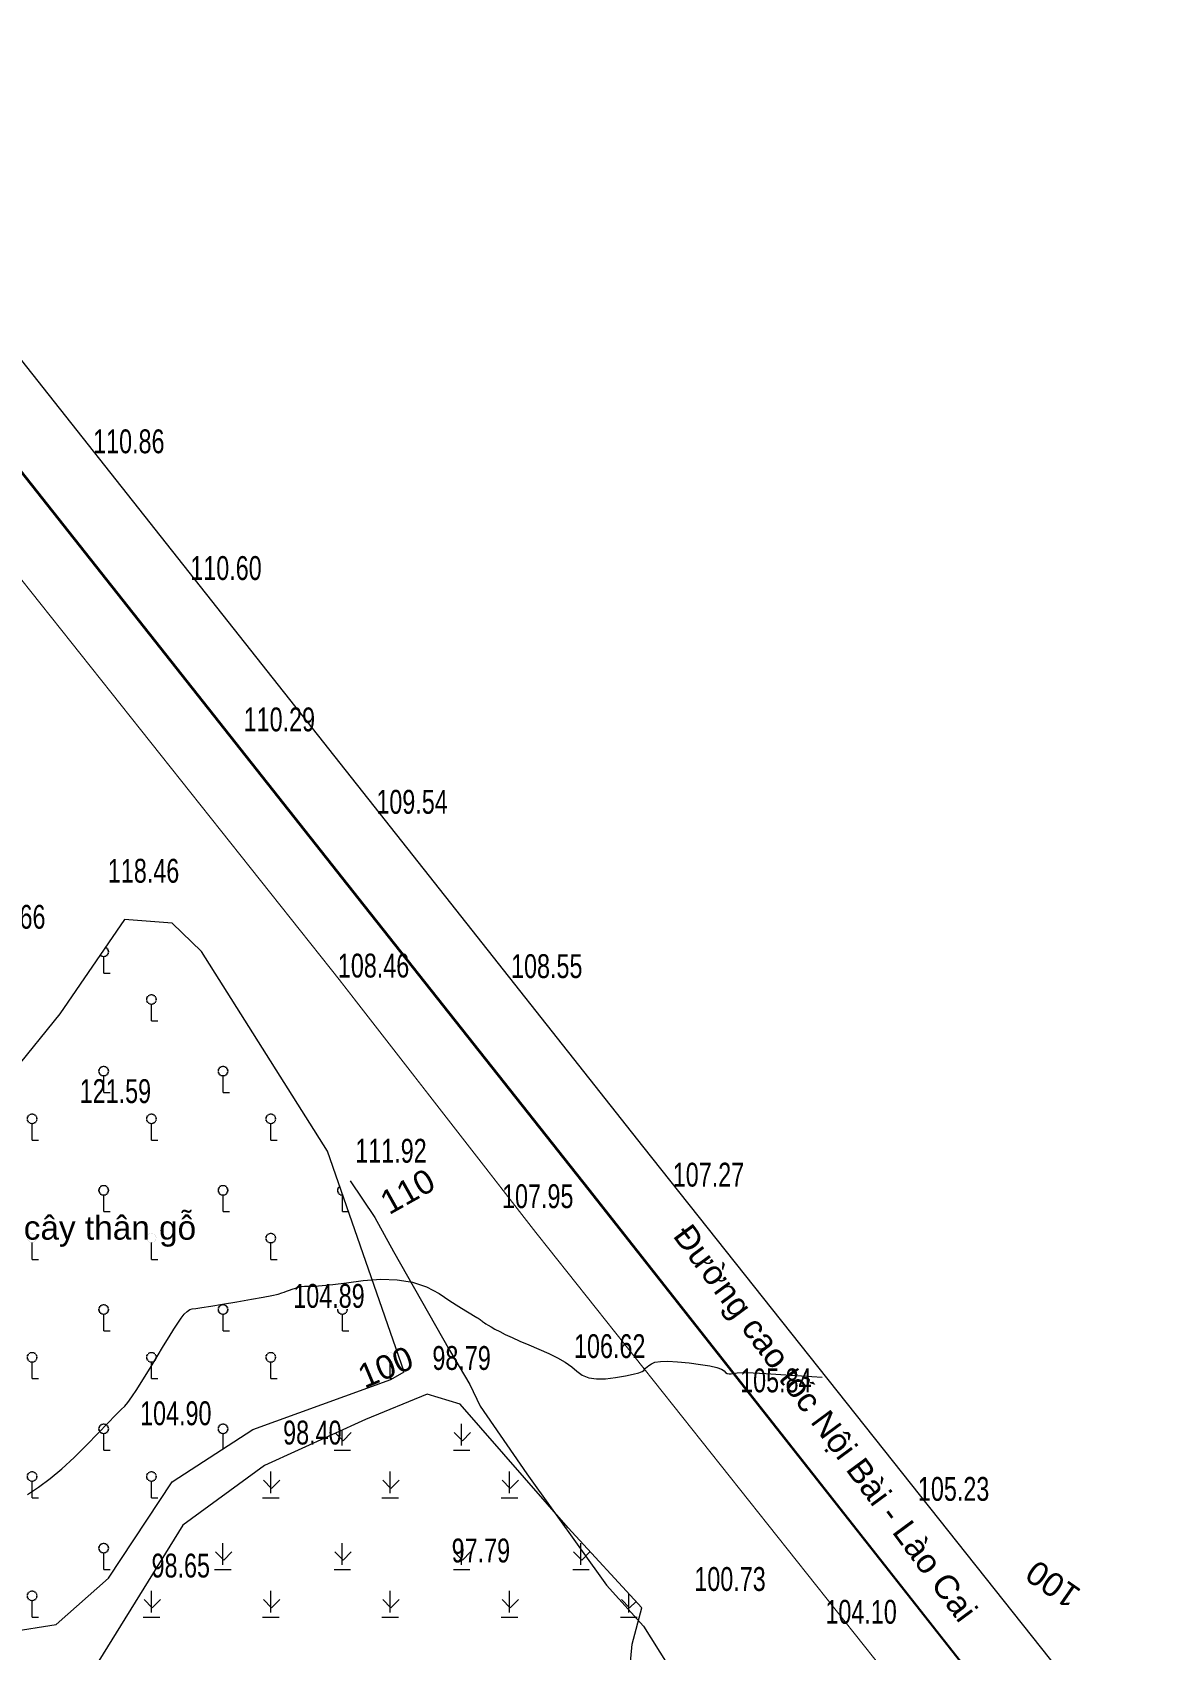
# Model space of a CAD drawing. Header units: metres. Extents: x 431006 to 434411, y 2469261 to 2473208.
# Drawn here: x 431814.1 to 432000.4, y 2472918.6 to 2473189.8 of the extents above; entities that cross this region are included whole.
import ezdxf
from ezdxf.enums import TextEntityAlignment as Align

# ---------------------------------------------------------------- set-up
doc = ezdxf.new("R2010")
doc.units = ezdxf.units.M
doc.header["$MEASUREMENT"] = 0
for name, color, linetype, lineweight in [('1', 8, 'Continuous', 18), ('CAO DO', 8, 'Continuous', 18), ('duong dat-ks', 8, 'Continuous', 18), ('duong nhua-ks', 8, 'Continuous', 18), ('MH_DongMuc', 8, 'Continuous', 18), ('MH_DongMuc_Con', 8, 'Continuous', 18), ('ranh gioi thuc vat-ks', 8, 'RAO_T_VAT', 18), ('rao sat-ks', 8, 'RAO_T_GAI', 18), ('thuc vat-ks', 8, 'Continuous', 18)]:
    doc.layers.add(name, color=color, linetype=linetype, lineweight=lineweight)
doc.styles.add('ks_ten cong trinh', font='')
doc.styles.get("Standard").update_dxf_attribs({"font": 'arial.ttf'})
doc.styles.get('ks_ten cong trinh').set_extended_font_data('.VnArial')
doc.linetypes.add('RAO_T_GAI', pattern='A,1,[130,ltypeshp.shx,S=0.75,R=-45,X=0,Y=0],1,[130,ltypeshp.shx,S=0.75,R=45,X=-1,Y=0],6', length=8)
doc.linetypes.add('RAO_T_VAT', pattern='A,0,[133,ltypeshp.shx,S=0.34,R=0,X=-0.17,Y=0],-2,[133,ltypeshp.shx,S=0.08,R=0,X=0,Y=0],-1.5,[133,ltypeshp.shx,S=0.08,R=0,X=0,Y=0],-1.5,[133,ltypeshp.shx,S=0.08,R=0,X=0,Y=0],-2', length=7)

msp = doc.modelspace()

# ---------------------------------------------------------------- hatches: boundary and pattern name
at = {"layer": 'thuc vat-ks'}
h = msp.add_hatch(dxfattribs=at)
h.set_pattern_fill('217B', color=9, scale=20, style=0, pattern_type=2)
h.set_pattern_definition([(0, (14.8, 7.6), (0, 20), [0, -20]), (0, (14.76, 7.848), (0, 20), [0, -20]), (0, (14.648, 8.07), (0, 20), [0, -20]), (0, (14.47, 8.248), (0, 20), [0, -20]), (0, (14.248, 8.36), (0, 20), [0, -20]), (0, (14, 8.4), (0, 20), [0, -20]), (0, (13.752, 8.36), (0, 20), [0, -20]), (0, (13.53, 8.248), (0, 20), [0, -20]), (0, (13.352, 8.07), (0, 20), [0, -20]), (0, (13.24, 7.848), (0, 20), [0, -20]), (0, (13.2, 7.6), (0, 20), [0, -20]), (0, (13.24, 7.352), (0, 20), [0, -20]), (0, (13.352, 7.13), (0, 20), [0, -20]), (0, (13.53, 6.952), (0, 20), [0, -20]), (0, (13.752, 6.84), (0, 20), [0, -20]), (0, (14, 6.8), (0, 20), [0, -20]), (0, (14.248, 6.84), (0, 20), [0, -20]), (0, (14.47, 6.952), (0, 20), [0, -20]), (0, (14.648, 7.13), (0, 20), [0, -20]), (0, (14.76, 7.352), (0, 20), [0, -20]), (0, (6.76, 15.352), (0, 20), [0, -20]), (0, (6.648, 15.13), (0, 20), [0, -20]), (0, (6.47, 14.952), (0, 20), [0, -20]), (0, (6.248, 14.84), (0, 20), [0, -20]), (0, (6, 14.8), (0, 20), [0, -20]), (0, (5.752, 14.84), (0, 20), [0, -20]), (0, (5.53, 14.952), (0, 20), [0, -20]), (0, (5.352, 15.13), (0, 20), [0, -20]), (0, (5.24, 15.352), (0, 20), [0, -20]), (0, (5.2, 15.6), (0, 20), [0, -20]), (0, (5.24, 15.848), (0, 20), [0, -20]), (0, (5.352, 16.07), (0, 20), [0, -20]), (0, (5.53, 16.248), (0, 20), [0, -20]), (0, (5.752, 16.36), (0, 20), [0, -20]), (0, (6, 16.4), (0, 20), [0, -20]), (0, (6.248, 16.36), (0, 20), [0, -20]), (0, (6.47, 16.248), (0, 20), [0, -20]), (0, (6.648, 16.07), (0, 20), [0, -20]), (0, (6.76, 15.848), (0, 20), [0, -20]), (0, (6.8, 15.6), (0, 20), [0, -20]), (0, (14, 4), (0, 20), [1.086, -18.914]), (0, (6, 12), (0, 20), [1.086, -18.914]), (90, (14, 4), (-20, 1e-15), [2.8, -17.2]), (90, (6, 12), (-20, 1e-15), [2.8, -17.2])])
h.paths.add_polyline_path([(431787.95, 2473007.48), (431796.96, 2472984.39), (431803.51, 2472954.06), (431810.27, 2472921.56), (431818.04, 2472922.79), (431826.84, 2472930.56), (431837.49, 2472946.7), (431850.99, 2472955.49), (431874.12, 2472963.87), (431876.38, 2472965.16), (431863.49, 2473002.16), (431842.41, 2473035.61), (431837.49, 2473040.38), (431829.51, 2473040.99), (431818.66, 2473025.19), (431810.88, 2473015.58), (431800.24, 2473011.7)])
h = msp.add_hatch(dxfattribs=at)
h.set_pattern_fill('222B', color=9, scale=20, style=0, pattern_type=2)
h.set_pattern_definition([(0, (12.62, 4), (0, 20), [2.76, -17.24]), (0, (4.59, 12), (0, 20), [2.76, -17.24]), (90, (14, 4.8), (-20, 1e-15), [3.6, -16.4]), (90, (5.97, 12.8), (-20, 1e-15), [3.6, -16.4]), (45, (14, 4.8), (0, 20.00000619), [1.952, -26.33228]), (45, (5.97, 12.8), (0, 20.00000619), [1.952, -26.33228]), (315, (12.62, 6.18), (20.00000619, 0), [1.952, -26.33228]), (315, (4.59, 14.18), (20.00000619, 0), [1.952, -26.33228])])
h.paths.add_polyline_path([(431852.94, 2472949.46), (431839.29, 2472939.44), (431820.86, 2472909.65), (431814.94, 2472902.59), (431818.56, 2472892.9), (431828.59, 2472890.93), (431848.32, 2472890.44), (431870.03, 2472882.39), (431881.71, 2472877.3), (431897.17, 2472874.83), (431904.64, 2472876.82), (431911.92, 2472876.24), (431929.13, 2472864.48), (431932.94, 2472889.62), (431923.24, 2472899.82), (431913.53, 2472908.12), (431914.57, 2472919.47), (431916.19, 2472925.59), (431903.83, 2472939), (431885.76, 2472959.75), (431880.22, 2472961.41), (431869.87, 2472957.16)])

# ---------------------------------------------------------------- linework, layer by layer
at = {"layer": 'duong dat-ks', "color": 9, "lineweight": 0}
msp.add_lwpolyline([(431759.34, 2473182.73), (431762.54, 2473178.71), (431868.62, 2473044.48), (431907.13, 2472995.73), (431993.64, 2472885.89), (432062.61, 2472799.23), (432123.94, 2472721.87), (432139.5, 2472701.82), (432269.99, 2472537.03), (432384.62, 2472392.47), (432415.68, 2472353.29), (432453.68, 2472305.34), (432467.21, 2472288.46), (432486.33, 2472261.97), (432520.68, 2472215.46), (432618.03, 2472083.97)], dxfattribs=at)
at = {"layer": 'duong dat-ks', "color": 9, "lineweight": 0, "const_width": 0.2}
msp.add_lwpolyline([(431750.3, 2473175.94), (431753.69, 2473171.69), (431865.3, 2473031.15), (431898.27, 2472988.71), (431985.19, 2472879.23), (432053.74, 2472792.22), (432115.05, 2472714.9), (432130.6, 2472694.85), (432261.14, 2472530.02), (432375.76, 2472385.45), (432406.82, 2472346.27), (432444.84, 2472298.29), (432458.35, 2472281.44), (432477.68, 2472256.79), (432514.29, 2472210.78), (432613.89, 2472078.65)], dxfattribs=at)
at = {"layer": 'duong nhua-ks', "color": 9, "lineweight": 0}
for points in [[(431768.7, 2473189.76), (431771.71, 2473185.98), (431877.8, 2473051.73), (431916.3, 2473002.99), (432003.23, 2472893.5), (432071.79, 2472806.49), (432133.15, 2472729.09), (432148.71, 2472709.04), (432279.17, 2472544.3), (432393.78, 2472399.74), (432424.85, 2472360.55), (432462.82, 2472312.63), (432476.38, 2472295.73), (432495.73, 2472271.05), (432532.31, 2472225.07), (432589.84, 2472152.17), (432622.02, 2472111.73), (432671.35, 2472049.88), (432701.08, 2472013.15), (432742.13, 2471964.29), (432766.57, 2471936.88), (432780.9, 2471921.42), (432805.53, 2471895.79), (432839.9, 2471861.36)], [(431759.5, 2473182.85), (431762.7, 2473178.83), (431868.78, 2473044.6), (431907.29, 2472995.85), (431993.73, 2472885.94), (432062.76, 2472799.35), (432124.1, 2472722), (432139.65, 2472701.95), (432270.15, 2472537.16), (432384.77, 2472392.59), (432415.84, 2472353.41), (432453.83, 2472305.46), (432467.36, 2472288.58), (432486.49, 2472262.08), (432520.84, 2472215.58), (432578.32, 2472138.59), (432609.27, 2472096.57), (432652.43, 2472039.07), (432685.84, 2471995.02), (432726.44, 2471947.19), (432760.11, 2471909.72), (432795.02, 2471873.55)]]:
    msp.add_lwpolyline(points, dxfattribs=at)
at = {"layer": 'MH_DongMuc_Con', "color": 9, "lineweight": 0, "elevation": 106}
msp.add_lwpolyline([(431813.25, 2472944.58), (431815.11, 2472945.8), (431817.03, 2472947.24), (431819, 2472948.9), (431821.04, 2472950.77), (431823.14, 2472952.86), (431825.09, 2472954.89), (431826.71, 2472956.55), (431827.99, 2472957.86), (431828.93, 2472958.81), (431829.53, 2472959.41), (431830.04, 2472960), (431830.72, 2472960.93), (431831.57, 2472962.19), (431832.59, 2472963.8), (431833.77, 2472965.74), (431834.97, 2472967.74), (431836.03, 2472969.49), (431836.96, 2472971.01), (431837.76, 2472972.29), (431838.42, 2472973.33), (431838.99, 2472974.16), (431839.52, 2472974.81), (431840, 2472975.29), (431840.44, 2472975.58), (431840.83, 2472975.7), (431841.43, 2472975.78), (431842.47, 2472975.93), (431843.98, 2472976.17), (431845.93, 2472976.49), (431848.34, 2472976.89), (431850.75, 2472977.31), (431852.71, 2472977.66), (431854.21, 2472977.96), (431855.26, 2472978.2), (431855.86, 2472978.38), (431856.25, 2472978.53), (431856.67, 2472978.69), (431857.13, 2472978.85), (431857.61, 2472979.02), (431858.13, 2472979.19), (431858.66, 2472979.34), (431859.18, 2472979.45), (431859.68, 2472979.51), (431860.17, 2472979.53), (431860.65, 2472979.51), (431861.38, 2472979.52), (431862.64, 2472979.61), (431864.4, 2472979.8), (431866.69, 2472980.08), (431869.5, 2472980.45), (431872.46, 2472980.7), (431875.21, 2472980.6), (431877.75, 2472980.17), (431880.08, 2472979.39), (431882.2, 2472978.26), (431884.04, 2472977.08), (431885.54, 2472976.12), (431886.7, 2472975.39), (431887.52, 2472974.87), (431887.99, 2472974.58), (431888.28, 2472974.41), (431888.53, 2472974.26), (431888.75, 2472974.13), (431888.93, 2472974.01), (431889.08, 2472973.91), (431889.22, 2472973.82), (431889.36, 2472973.71), (431889.5, 2472973.6), (431889.66, 2472973.48), (431889.82, 2472973.36), (431890.05, 2472973.2), (431890.42, 2472972.97), (431890.93, 2472972.68), (431891.58, 2472972.32), (431892.37, 2472971.9), (431893.31, 2472971.41), (431894.45, 2472970.88), (431895.76, 2472970.29), (431897.25, 2472969.65), (431898.93, 2472968.95), (431900.6, 2472968.22), (431902.07, 2472967.49), (431903.35, 2472966.75), (431904.43, 2472966), (431905.32, 2472965.25), (431906.21, 2472964.6), (431907.3, 2472964.17), (431908.6, 2472963.96), (431910.1, 2472963.96), (431911.8, 2472964.18), (431913.43, 2472964.48), (431914.72, 2472964.76), (431915.66, 2472965), (431916.26, 2472965.2), (431916.51, 2472965.37), (431916.62, 2472965.54), (431916.81, 2472965.74), (431917.06, 2472965.97), (431917.38, 2472966.22), (431917.78, 2472966.51), (431918.37, 2472966.76), (431919.3, 2472966.89), (431920.57, 2472966.92), (431922.17, 2472966.84), (431924.11, 2472966.64), (431926.02, 2472966.39), (431927.56, 2472966.13), (431928.74, 2472965.87), (431929.53, 2472965.59), (431929.96, 2472965.3), (431930.21, 2472965.05), (431930.49, 2472964.89), (431930.81, 2472964.8), (431931.16, 2472964.81), (431931.54, 2472964.89), (431932.17, 2472964.98), (431933.28, 2472965.01), (431934.87, 2472964.98), (431936.94, 2472964.88), (431939.48, 2472964.72), (431946.43, 2472964.23)], dxfattribs=at)
at = {"layer": 'ranh gioi thuc vat-ks', "color": 9, "lineweight": 0, "ltscale": 3}
for points in [[(431787.95, 2473007.48), (431796.96, 2472984.39), (431803.51, 2472954.06), (431810.27, 2472921.56), (431818.04, 2472922.79), (431826.84, 2472930.56), (431837.49, 2472946.7), (431850.99, 2472955.49), (431874.12, 2472963.87), (431876.38, 2472965.16), (431863.49, 2473002.16), (431842.41, 2473035.61), (431837.49, 2473040.38), (431829.51, 2473040.99), (431818.66, 2473025.19), (431810.88, 2473015.58), (431800.24, 2473011.7)], [(431852.94, 2472949.46), (431839.29, 2472939.44), (431820.86, 2472909.65), (431814.94, 2472902.59), (431818.56, 2472892.9), (431828.59, 2472890.93), (431848.32, 2472890.44), (431870.03, 2472882.39), (431881.71, 2472877.3), (431897.17, 2472874.83), (431904.64, 2472876.82), (431911.92, 2472876.24), (431929.13, 2472864.48), (431932.94, 2472889.62), (431923.24, 2472899.82), (431913.53, 2472908.12), (431914.57, 2472919.47), (431916.19, 2472925.59), (431903.83, 2472939), (431885.76, 2472959.75), (431880.22, 2472961.41), (431869.87, 2472957.16)]]:
    msp.add_lwpolyline(points, close=True, dxfattribs=at)
at = {"layer": 'rao sat-ks', "color": 9, "lineweight": 0}
msp.add_lwpolyline([(431867.32, 2472997.15), (431871.45, 2472991.03), (431874.57, 2472985.32), (431883.96, 2472968.77), (431887.35, 2472963), (431889.08, 2472959.38), (431896.9, 2472948.03), (431910.26, 2472929.39), (431916.44, 2472922.52), (431925.91, 2472907.48), (431927.49, 2472905.54), (431934.51, 2472899.94), (431941.92, 2472891.99), (431944.13, 2472889.28), (431948.79, 2472885.68), (431959.58, 2472874.41), (431962.89, 2472871.07), (431968.19, 2472866.89), (431972.21, 2472863.08), (431986.35, 2472863.49), (431994.19, 2472860.69)], dxfattribs=at)

# ---------------------------------------------------------------- texts
at = {"layer": '1', "color": 9, "linetype": 'Continuous', "style": 'ks_ten cong trinh'}
msp.add_text('c©y th©n gç', height=4, dxfattribs=at).set_placement((431827.06, 2472987.31), align=Align.CENTER)
msp.add_text('§\xadêng cao tèc Néi Bµi - Lµo Cai', height=4, rotation=306.4929, dxfattribs=at).set_placement((431945.35, 2472955.38), align=Align.CENTER)
at = {"layer": 'CAO DO', "color": 9, "lineweight": 0, "width": 0.7}
for s, p in [('110.86', (431824.24, 2473119.18, 110.86)), ('110.60', (431840.52, 2473097.93, 110.59)), ('110.29', (431849.46, 2473072.55, 110.29)), ('109.54', (431871.7, 2473058.73, 109.54)), ('118.46', (431826.71, 2473047.17, 118.46)), ('125.66', (431804.29, 2473039.45, 125.66)), ('108.46', (431865.25, 2473031.27, 108.46)), ('108.55', (431894.27, 2473031.18, 108.55)), ('121.59', (431821.99, 2473010.22, 121.59)), ('111.92', (431868.17, 2473000.22, 111.92)), ('107.27', (431921.37, 2472996.21, 107.27)), ('107.95', (431892.76, 2472992.6, 107.95)), ('104.89', (431857.78, 2472975.88, 104.89)), ('106.62', (431904.82, 2472967.46, 106.62)), ('98.79', (431881.09, 2472965.47, 98.79)), ('105.84', (431932.66, 2472961.71, 105.84)), ('104.90', (431832.11, 2472956.2, 104.9)), ('98.40', (431856.08, 2472952.96, 98.4)), ('105.23', (431962.45, 2472943.52, 105.23)), ('97.79', (431884.32, 2472933.19, 97.79)), ('98.65', (431834.03, 2472930.66, 98.64)), ('100.73', (431924.98, 2472928.41, 100.73)), ('104.10', (431946.95, 2472922.91, 104.1))]:
    msp.add_text(s, height=4, dxfattribs=at).set_placement(p)
at = {"layer": 'MH_DongMuc', "color": 9, "lineweight": 0}
for s, rotation, p in [('110', 29.336, (431876.91, 2472995.42, 110)), ('100', 22.8283, (431873.23, 2472965.97, 100)), ('100', 145.1937, (431985.06, 2472929.5, 100))]:
    msp.add_text(s, height=4, rotation=rotation, dxfattribs=at).set_placement(p, align=Align.MIDDLE)

doc.saveas('drawing.dxf')
